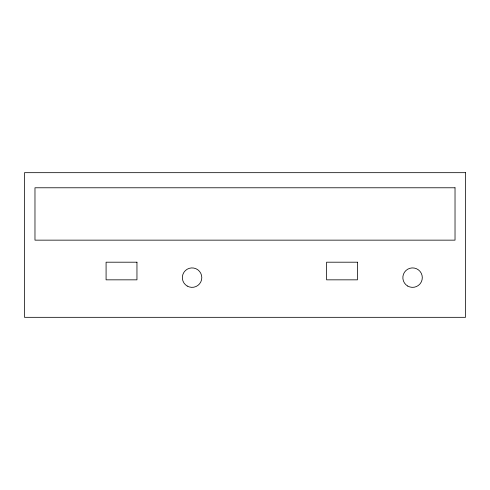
<?xml version="1.0" encoding="UTF-8"?>
<svg xmlns="http://www.w3.org/2000/svg" width="490" height="490" viewBox="0 0 490 490"><rect width="100%" height="100%" fill="white"/><g stroke="black" fill="none" stroke-linecap="round" stroke-linejoin="round"><path stroke-width="0.73" d="M465.5 172.676L24.5 172.676L24.5 317.324L465.5 317.324L465.5 172.676M455.026 187.78L34.974 187.78L34.974 240.149L455.026 240.149L455.026 187.78M136.955 262.199L106.085 262.199L106.085 279.839L136.955 279.839L136.955 262.199M357.455 262.199L326.585 262.199L326.585 279.839L357.455 279.839L357.455 262.199M187.217 286.056A9.72 9.72 0 0 0 201.8 277.634A9.72 9.72 0 0 0 187.217 269.212A9.72 9.72 0 0 0 187.217 286.056M407.717 286.056A9.72 9.72 0 0 0 422.3 277.634A9.72 9.72 0 0 0 407.717 269.212A9.72 9.72 0 0 0 407.717 286.056"/></g></svg>
